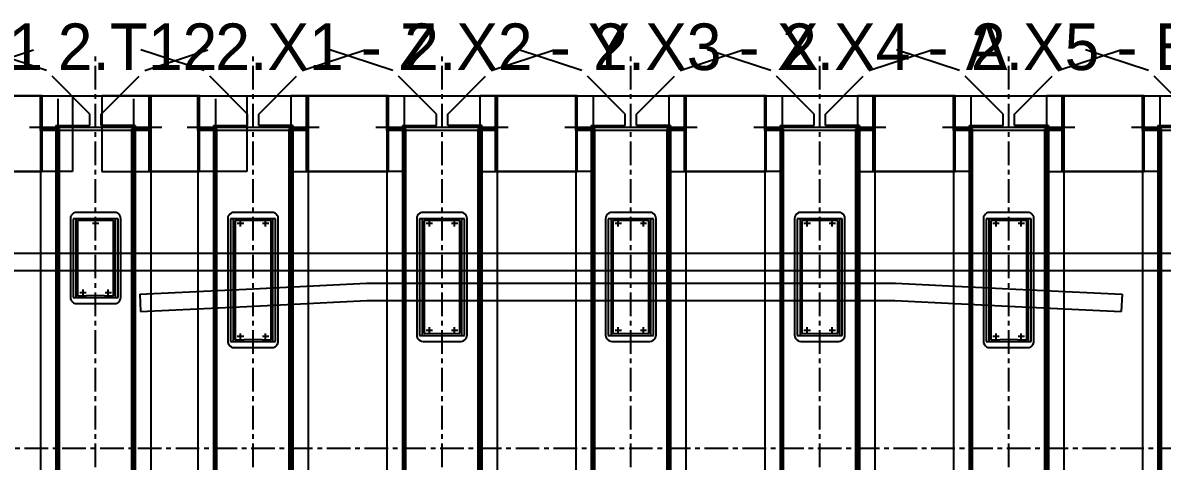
# Model space of a CAD drawing. Extents: x -148 to 173, y 20 to 148.
# Drawn here: x 73.3 to 133.6, y 125.1 to 148.3 of the extents above; entities that cross this region are included whole.
import ezdxf

# ---------------------------------------------------------------- set-up
doc = ezdxf.new("R2010")
doc.units = 0
doc.linetypes.add('CENTER', pattern=[2, 1.25, -0.25, 0.25, -0.25])
for name, color, linetype in [('CENTLINE', 6, 'CENTER'), ('CHBASE', 11, 'CONTINUOUS'), ('CHBOLTBO', 31, 'CONTINUOUS'), ('CHSOCKET', 9, 'CONTINUOUS'), ('KERFSOCK', 5, 'CONTINUOUS'), ('KERFTIMB', 3, 'CONTINUOUS'), ('RAILS', 7, 'CONTINUOUS'), ('TIMBCENT', 4, 'CENTER'), ('TIMBFLNG', 8, 'CONTINUOUS'), ('TIMBNUMB', 3, 'CONTINUOUS'), ('TIMBOUTL', 14, 'CONTINUOUS'), ('TIMBWEBS', 8, 'CONTINUOUS')]:
    doc.layers.add(name, color=color, linetype=linetype)

msp = doc.modelspace()

# ---------------------------------------------------------------- linework, layer by layer
at = {"layer": 'CENTLINE'}
for p, q in [((69.35, 125.75), (75.35, 125.75)), ((75.35, 125.75), (81.35, 125.75)), ((81.35, 125.75), (87.35, 125.75)), ((87.35, 125.75), (93.35, 125.75)), ((93.35, 125.75), (99.35, 125.75)), ((99.35, 125.75), (105.35, 125.75)), ((105.35, 125.75), (111.35, 125.75)), ((111.35, 125.75), (117.35, 125.75)), ((117.35, 125.75), (123.35, 125.75)), ((123.35, 125.75), (129.35, 125.75)), ((129.35, 125.75), (135.35, 125.75))]:
    msp.add_line(p, q, dxfattribs=at)
at = {"layer": 'CHBASE'}
for p, q in [((75.88, 138.15), (75.82, 138.08)), ((75.95, 138.2), (75.88, 138.15)), ((76.03, 138.23), (75.95, 138.2)), ((76.11, 138.24), (76.03, 138.23)), ((78.11, 138.24), (76.11, 138.24)), ((78.2, 138.23), (78.11, 138.24)), ((78.28, 138.2), (78.2, 138.23)), ((78.35, 138.15), (78.28, 138.2)), ((78.4, 138.08), (78.35, 138.15)), ((84.21, 138.15), (84.16, 138.08)), ((84.28, 138.2), (84.21, 138.15)), ((84.36, 138.23), (84.28, 138.2)), ((84.45, 138.24), (84.36, 138.23)), ((86.45, 138.24), (84.45, 138.24)), ((86.53, 138.23), (86.45, 138.24)), ((86.61, 138.2), (86.53, 138.23)), ((86.68, 138.15), (86.61, 138.2)), ((86.73, 138.08), (86.68, 138.15)), ((94.21, 138.15), (94.16, 138.08)), ((94.28, 138.2), (94.21, 138.15)), ((94.36, 138.23), (94.28, 138.2)), ((94.45, 138.24), (94.36, 138.23)), ((96.45, 138.24), (94.45, 138.24)), ((96.53, 138.23), (96.45, 138.24)), ((96.61, 138.2), (96.53, 138.23)), ((96.68, 138.15), (96.61, 138.2)), ((96.73, 138.08), (96.68, 138.15)), ((104.21, 138.15), (104.16, 138.08)), ((104.28, 138.2), (104.21, 138.15)), ((104.36, 138.23), (104.28, 138.2)), ((104.45, 138.24), (104.36, 138.23)), ((106.45, 138.24), (104.45, 138.24)), ((106.53, 138.23), (106.45, 138.24)), ((106.61, 138.2), (106.53, 138.23)), ((106.68, 138.15), (106.61, 138.2)), ((106.73, 138.08), (106.68, 138.15)), ((114.21, 138.15), (114.16, 138.08)), ((114.28, 138.2), (114.21, 138.15)), ((114.36, 138.23), (114.28, 138.2)), ((114.45, 138.24), (114.36, 138.23)), ((116.45, 138.24), (114.45, 138.24)), ((116.53, 138.23), (116.45, 138.24)), ((116.61, 138.2), (116.53, 138.23)), ((116.68, 138.15), (116.61, 138.2)), ((116.73, 138.08), (116.68, 138.15)), ((124.21, 138.15), (124.16, 138.08)), ((124.28, 138.2), (124.21, 138.15)), ((124.36, 138.23), (124.28, 138.2)), ((124.45, 138.24), (124.36, 138.23)), ((126.45, 138.24), (124.45, 138.24)), ((126.53, 138.23), (126.45, 138.24)), ((126.61, 138.2), (126.53, 138.23)), ((126.68, 138.15), (126.61, 138.2)), ((126.73, 138.08), (126.68, 138.15)), ((75.79, 138), (75.78, 137.91)), ((75.78, 137.91), (75.78, 133.74)), ((75.82, 138.08), (75.79, 138)), ((78.43, 138), (78.4, 138.08)), ((78.45, 137.91), (78.43, 138)), ((78.45, 133.74), (78.45, 137.91)), ((84.12, 138), (84.11, 137.91)), ((84.11, 137.91), (84.11, 131.41)), ((84.16, 138.08), (84.12, 138)), ((86.77, 138), (86.73, 138.08)), ((86.78, 137.91), (86.77, 138)), ((86.78, 131.41), (86.78, 137.91)), ((94.12, 138), (94.11, 137.91)), ((94.11, 137.91), (94.11, 131.74)), ((94.16, 138.08), (94.12, 138)), ((96.77, 138), (96.73, 138.08)), ((96.78, 137.91), (96.77, 138)), ((96.78, 131.74), (96.78, 137.91)), ((104.12, 138), (104.11, 137.91)), ((104.11, 137.91), (104.11, 131.74)), ((104.16, 138.08), (104.12, 138)), ((106.77, 138), (106.73, 138.08)), ((106.78, 137.91), (106.77, 138)), ((106.78, 131.74), (106.78, 137.91)), ((114.12, 138), (114.11, 137.91)), ((114.11, 137.91), (114.11, 131.74)), ((114.16, 138.08), (114.12, 138)), ((116.77, 138), (116.73, 138.08)), ((116.78, 137.91), (116.77, 138)), ((116.78, 131.74), (116.78, 137.91)), ((124.12, 138), (124.11, 137.91)), ((124.11, 137.91), (124.11, 131.41)), ((124.16, 138.08), (124.12, 138)), ((126.77, 138), (126.73, 138.08)), ((126.78, 137.91), (126.77, 138)), ((126.78, 131.41), (126.78, 137.91)), ((75.78, 133.74), (75.79, 133.66)), ((75.79, 133.66), (75.82, 133.58)), ((75.82, 133.58), (75.88, 133.51)), ((75.88, 133.51), (75.95, 133.46)), ((75.95, 133.46), (76.03, 133.42)), ((76.03, 133.42), (76.11, 133.41)), ((76.11, 133.41), (78.11, 133.41)), ((78.11, 133.41), (78.2, 133.42)), ((78.2, 133.42), (78.28, 133.46)), ((78.28, 133.46), (78.35, 133.51)), ((78.35, 133.51), (78.4, 133.58)), ((78.4, 133.58), (78.43, 133.66)), ((78.43, 133.66), (78.45, 133.74)), ((94.11, 131.74), (94.12, 131.66)), ((94.12, 131.66), (94.16, 131.57)), ((94.16, 131.57), (94.21, 131.51)), ((94.21, 131.51), (94.28, 131.45)), ((96.61, 131.45), (96.68, 131.51)), ((96.68, 131.51), (96.73, 131.57)), ((96.73, 131.57), (96.77, 131.66)), ((96.77, 131.66), (96.78, 131.74)), ((104.11, 131.74), (104.12, 131.66)), ((104.12, 131.66), (104.16, 131.57)), ((104.16, 131.57), (104.21, 131.51)), ((104.21, 131.51), (104.28, 131.45)), ((106.61, 131.45), (106.68, 131.51)), ((106.68, 131.51), (106.73, 131.57)), ((106.73, 131.57), (106.77, 131.66)), ((106.77, 131.66), (106.78, 131.74)), ((114.11, 131.74), (114.12, 131.66)), ((114.12, 131.66), (114.16, 131.57)), ((114.16, 131.57), (114.21, 131.51)), ((114.21, 131.51), (114.28, 131.45)), ((116.61, 131.45), (116.68, 131.51)), ((116.68, 131.51), (116.73, 131.57)), ((116.73, 131.57), (116.77, 131.66)), ((116.77, 131.66), (116.78, 131.74)), ((84.11, 131.41), (84.12, 131.33)), ((84.12, 131.33), (84.16, 131.25)), ((84.16, 131.25), (84.21, 131.18)), ((84.21, 131.18), (84.28, 131.12)), ((84.28, 131.12), (84.36, 131.09)), ((84.36, 131.09), (84.45, 131.08)), ((84.45, 131.08), (86.45, 131.08)), ((86.45, 131.08), (86.53, 131.09)), ((86.53, 131.09), (86.61, 131.12)), ((86.61, 131.12), (86.68, 131.18)), ((86.68, 131.18), (86.73, 131.25)), ((86.73, 131.25), (86.77, 131.33)), ((86.77, 131.33), (86.78, 131.41)), ((94.28, 131.45), (94.36, 131.42)), ((94.36, 131.42), (94.45, 131.41)), ((94.45, 131.41), (96.45, 131.41)), ((96.45, 131.41), (96.53, 131.42)), ((96.53, 131.42), (96.61, 131.45)), ((104.28, 131.45), (104.36, 131.42)), ((104.36, 131.42), (104.45, 131.41)), ((104.45, 131.41), (106.45, 131.41)), ((106.45, 131.41), (106.53, 131.42)), ((106.53, 131.42), (106.61, 131.45)), ((114.28, 131.45), (114.36, 131.42)), ((114.36, 131.42), (114.45, 131.41)), ((114.45, 131.41), (116.45, 131.41)), ((116.45, 131.41), (116.53, 131.42)), ((116.53, 131.42), (116.61, 131.45)), ((124.11, 131.41), (124.12, 131.33)), ((124.12, 131.33), (124.16, 131.25)), ((124.16, 131.25), (124.21, 131.18)), ((124.21, 131.18), (124.28, 131.12)), ((124.28, 131.12), (124.36, 131.09)), ((124.36, 131.09), (124.45, 131.08)), ((124.45, 131.08), (126.45, 131.08)), ((126.45, 131.08), (126.53, 131.09)), ((126.53, 131.09), (126.61, 131.12)), ((126.61, 131.12), (126.68, 131.18)), ((126.68, 131.18), (126.73, 131.25)), ((126.73, 131.25), (126.77, 131.33)), ((126.77, 131.33), (126.78, 131.41))]:
    msp.add_line(p, q, dxfattribs=at)
at = {"layer": 'CHBOLTBO'}
for p, q in [((77.28, 137.66), (76.95, 137.66)), ((77.11, 137.49), (77.11, 137.83)), ((84.95, 137.66), (84.61, 137.66)), ((84.78, 137.49), (84.78, 137.83)), ((86.28, 137.66), (85.95, 137.66)), ((86.11, 137.49), (86.11, 137.83)), ((94.95, 137.66), (94.61, 137.66)), ((94.78, 137.49), (94.78, 137.83)), ((96.28, 137.66), (95.95, 137.66)), ((96.11, 137.49), (96.11, 137.83)), ((104.95, 137.66), (104.61, 137.66)), ((104.78, 137.49), (104.78, 137.83)), ((106.28, 137.66), (105.95, 137.66)), ((106.11, 137.49), (106.11, 137.83)), ((114.95, 137.66), (114.61, 137.66)), ((114.78, 137.49), (114.78, 137.83)), ((116.28, 137.66), (115.95, 137.66)), ((116.11, 137.49), (116.11, 137.83)), ((124.95, 137.66), (124.61, 137.66)), ((124.78, 137.49), (124.78, 137.83)), ((126.28, 137.66), (125.95, 137.66)), ((126.11, 137.49), (126.11, 137.83)), ((76.61, 133.99), (76.28, 133.99)), ((76.45, 133.83), (76.45, 134.16)), ((77.95, 133.99), (77.61, 133.99)), ((77.78, 133.83), (77.78, 134.16)), ((94.78, 131.82), (94.78, 132.16)), ((96.11, 131.82), (96.11, 132.16)), ((104.78, 131.82), (104.78, 132.16)), ((106.11, 131.82), (106.11, 132.16)), ((114.78, 131.82), (114.78, 132.16)), ((116.11, 131.82), (116.11, 132.16)), ((84.95, 131.66), (84.61, 131.66)), ((84.78, 131.5), (84.78, 131.83)), ((86.28, 131.66), (85.95, 131.66)), ((86.11, 131.5), (86.11, 131.83)), ((94.95, 131.99), (94.61, 131.99)), ((96.28, 131.99), (95.95, 131.99)), ((104.95, 131.99), (104.61, 131.99)), ((106.28, 131.99), (105.95, 131.99)), ((114.95, 131.99), (114.61, 131.99)), ((116.28, 131.99), (115.95, 131.99)), ((124.95, 131.66), (124.61, 131.66)), ((124.78, 131.5), (124.78, 131.83)), ((126.28, 131.66), (125.95, 131.66)), ((126.11, 131.5), (126.11, 131.83))]:
    msp.add_line(p, q, dxfattribs=at)
at = {"layer": 'CHSOCKET'}
for p, q in [((75.92, 137.91), (75.92, 133.73)), ((78.31, 137.91), (75.92, 137.91)), ((76.06, 137.91), (76.06, 133.73)), ((78.16, 137.91), (76.06, 137.91)), ((78.16, 133.73), (78.16, 137.91)), ((78.31, 133.73), (78.31, 137.91)), ((84.25, 137.91), (84.25, 131.4)), ((86.64, 137.91), (84.25, 137.91)), ((84.4, 137.91), (84.4, 131.4)), ((86.5, 137.91), (84.4, 137.91)), ((86.5, 131.4), (86.5, 137.91)), ((86.64, 131.4), (86.64, 137.91)), ((94.25, 137.91), (94.25, 131.73)), ((96.64, 137.91), (94.25, 137.91)), ((94.4, 137.91), (94.4, 131.73)), ((96.5, 137.91), (94.4, 137.91)), ((96.5, 131.73), (96.5, 137.91)), ((96.64, 131.73), (96.64, 137.91)), ((104.25, 137.91), (104.25, 131.73)), ((106.64, 137.91), (104.25, 137.91)), ((104.4, 137.91), (104.4, 131.73)), ((106.5, 137.91), (104.4, 137.91)), ((106.5, 131.73), (106.5, 137.91)), ((106.64, 131.73), (106.64, 137.91)), ((114.25, 137.91), (114.25, 131.73)), ((116.64, 137.91), (114.25, 137.91)), ((114.4, 137.91), (114.4, 131.73)), ((116.5, 137.91), (114.4, 137.91)), ((116.5, 131.73), (116.5, 137.91)), ((116.64, 131.73), (116.64, 137.91)), ((124.25, 137.91), (124.25, 131.4)), ((126.64, 137.91), (124.25, 137.91)), ((124.4, 137.91), (124.4, 131.4)), ((126.5, 137.91), (124.4, 137.91)), ((126.5, 131.4), (126.5, 137.91)), ((126.64, 131.4), (126.64, 137.91)), ((75.92, 133.73), (78.31, 133.73)), ((76.06, 133.73), (78.16, 133.73)), ((94.25, 131.73), (96.64, 131.73)), ((94.4, 131.73), (96.5, 131.73)), ((104.25, 131.73), (106.64, 131.73)), ((104.4, 131.73), (106.5, 131.73)), ((114.25, 131.73), (116.64, 131.73)), ((114.4, 131.73), (116.5, 131.73)), ((84.25, 131.4), (86.64, 131.4)), ((84.4, 131.4), (86.5, 131.4)), ((124.25, 131.4), (126.64, 131.4)), ((124.4, 131.4), (126.5, 131.4))]:
    msp.add_line(p, q, dxfattribs=at)
at = {"layer": 'KERFSOCK'}
for p, q in [((76.16, 137.81), (76.16, 133.83)), ((77.11, 137.79), (76.16, 137.81)), ((78.06, 137.81), (77.11, 137.79)), ((78.06, 133.83), (78.06, 137.81)), ((84.5, 137.81), (84.5, 131.5)), ((85.45, 137.79), (84.5, 137.81)), ((86.4, 137.81), (85.45, 137.79)), ((86.4, 131.5), (86.4, 137.81)), ((94.5, 137.81), (94.5, 131.83)), ((95.45, 137.79), (94.5, 137.81)), ((96.4, 137.81), (95.45, 137.79)), ((96.4, 131.83), (96.4, 137.81)), ((104.5, 137.81), (104.5, 131.83)), ((105.45, 137.79), (104.5, 137.81)), ((106.4, 137.81), (105.45, 137.79)), ((106.4, 131.83), (106.4, 137.81)), ((114.5, 137.81), (114.5, 131.83)), ((115.45, 137.79), (114.5, 137.81)), ((116.4, 137.81), (115.45, 137.79)), ((116.4, 131.83), (116.4, 137.81)), ((124.5, 137.81), (124.5, 131.5)), ((125.45, 137.79), (124.5, 137.81)), ((126.4, 137.81), (125.45, 137.79)), ((126.4, 131.5), (126.4, 137.81)), ((76.16, 133.83), (77.11, 133.86)), ((77.11, 133.86), (78.06, 133.83)), ((84.5, 131.5), (85.45, 131.52)), ((85.45, 131.52), (86.4, 131.5)), ((94.5, 131.83), (95.45, 131.85)), ((95.45, 131.85), (96.4, 131.83)), ((104.5, 131.83), (105.45, 131.85)), ((105.45, 131.85), (106.4, 131.83)), ((114.5, 131.83), (115.45, 131.85)), ((115.45, 131.85), (116.4, 131.83)), ((124.5, 131.5), (125.45, 131.52)), ((125.45, 131.52), (126.4, 131.5))]:
    msp.add_line(p, q, dxfattribs=at)
at = {"layer": 'KERFTIMB'}
for p, q in [((70.49, 145.75), (73.82, 146.86)), ((74.51, 145.75), (71.18, 146.86)), ((82.85, 145.75), (79.51, 146.86)), ((79.71, 145.75), (83.05, 146.86)), ((88.05, 145.75), (91.38, 146.86)), ((92.85, 145.75), (89.51, 146.86)), ((98.05, 145.75), (101.38, 146.86)), ((102.85, 145.75), (99.51, 146.86)), ((108.05, 145.75), (111.38, 146.86)), ((112.85, 145.75), (109.51, 146.86)), ((118.05, 145.75), (121.38, 146.86)), ((122.85, 145.75), (119.51, 146.86)), ((128.05, 145.75), (131.38, 146.86)), ((132.85, 145.75), (129.51, 146.86)), ((76.81, 143.45), (74.81, 145.45)), ((77.41, 143.45), (79.41, 145.45)), ((85.15, 143.45), (83.15, 145.45)), ((85.75, 143.45), (87.75, 145.45)), ((95.15, 143.45), (93.15, 145.45)), ((95.75, 143.45), (97.75, 145.45)), ((105.15, 143.45), (103.15, 145.45)), ((105.75, 143.45), (107.75, 145.45)), ((115.15, 143.45), (113.15, 145.45)), ((115.75, 143.45), (117.75, 145.45)), ((125.15, 143.45), (123.15, 145.45)), ((125.75, 143.45), (127.75, 145.45)), ((135.15, 143.45), (133.15, 145.45)), ((76.81, 142.85), (76.81, 143.45)), ((77.41, 142.85), (77.41, 143.45)), ((85.15, 142.85), (85.15, 143.45)), ((85.75, 142.85), (85.75, 143.45)), ((95.15, 142.85), (95.15, 143.45)), ((95.75, 142.85), (95.75, 143.45)), ((105.15, 142.85), (105.15, 143.45)), ((105.75, 142.85), (105.75, 143.45)), ((115.15, 142.85), (115.15, 143.45)), ((115.75, 142.85), (115.75, 143.45)), ((125.15, 142.85), (125.15, 143.45)), ((125.75, 142.85), (125.75, 143.45)), ((75.01, 142.85), (76.81, 142.85)), ((75.01, 142.85), (75.01, 94.65)), ((79.21, 142.85), (77.41, 142.85)), ((79.21, 142.85), (79.21, 94.65)), ((83.35, 142.85), (85.15, 142.85)), ((83.35, 142.85), (83.35, 92.65)), ((87.55, 142.85), (85.75, 142.85)), ((87.55, 142.85), (87.55, 92.65)), ((93.35, 142.85), (95.15, 142.85)), ((93.35, 142.85), (93.35, 92.65)), ((97.55, 142.85), (95.75, 142.85)), ((97.55, 142.85), (97.55, 92.65)), ((103.35, 142.85), (105.15, 142.85)), ((103.35, 142.85), (103.35, 90.65)), ((107.55, 142.85), (105.75, 142.85)), ((107.55, 142.85), (107.55, 90.65)), ((113.35, 142.85), (115.15, 142.85)), ((113.35, 142.85), (113.35, 88.65)), ((117.55, 142.85), (115.75, 142.85)), ((117.55, 142.85), (117.55, 88.65)), ((123.35, 142.85), (125.15, 142.85)), ((123.35, 142.85), (123.35, 86.65)), ((127.55, 142.85), (125.75, 142.85)), ((127.55, 142.85), (127.55, 86.65)), ((133.35, 142.85), (135.15, 142.85)), ((133.35, 142.85), (133.35, 86.65))]:
    msp.add_line(p, q, dxfattribs=at)
at = {"layer": 'RAILS'}
for p, q in [((69.35, 136.08), (75.35, 136.08)), ((75.35, 136.08), (81.35, 136.08)), ((81.35, 136.08), (87.35, 136.08)), ((87.35, 136.08), (93.35, 136.08)), ((93.35, 136.08), (99.35, 136.08)), ((99.35, 136.08), (105.35, 136.08)), ((105.35, 136.08), (111.35, 136.08)), ((111.35, 136.08), (117.35, 136.08)), ((117.35, 136.08), (123.35, 136.08)), ((123.35, 136.08), (129.35, 136.08)), ((129.35, 136.08), (135.35, 136.08)), ((69.35, 135.16), (75.35, 135.16)), ((75.35, 135.16), (81.35, 135.16)), ((81.35, 135.16), (87.35, 135.16)), ((87.35, 135.16), (93.35, 135.16)), ((93.35, 135.16), (99.35, 135.16)), ((99.35, 135.16), (105.35, 135.16)), ((105.35, 135.16), (111.35, 135.16)), ((111.35, 135.16), (117.35, 135.16)), ((117.35, 135.16), (123.35, 135.16)), ((123.35, 135.16), (129.35, 135.16)), ((129.35, 135.16), (135.35, 135.16)), ((79.45, 133.91), (85.45, 134.2)), ((79.45, 133.91), (79.49, 132.99)), ((85.45, 134.2), (91.45, 134.49)), ((91.45, 134.49), (91.45, 134.49)), ((91.45, 134.49), (97.45, 134.49)), ((97.45, 134.49), (103.45, 134.49)), ((103.45, 134.49), (109.45, 134.49)), ((109.45, 134.49), (115.45, 134.49)), ((115.45, 134.49), (119.45, 134.49)), ((119.45, 134.49), (119.45, 134.49)), ((119.45, 134.49), (125.45, 134.2)), ((125.45, 134.2), (131.45, 133.91)), ((131.45, 133.91), (131.4, 132.99)), ((85.49, 133.28), (91.47, 133.57)), ((91.47, 133.57), (91.47, 133.57)), ((91.47, 133.57), (97.47, 133.57)), ((97.47, 133.57), (103.47, 133.57)), ((103.47, 133.57), (109.47, 133.57)), ((109.47, 133.57), (115.47, 133.57)), ((115.47, 133.57), (119.42, 133.57)), ((119.42, 133.57), (119.42, 133.57)), ((119.42, 133.57), (125.42, 133.28)), ((79.49, 132.99), (85.49, 133.28)), ((125.42, 133.28), (131.4, 132.99))]:
    msp.add_line(p, q, dxfattribs=at)
at = {"layer": 'TIMBCENT'}
for p, q in [((77.11, 90.75), (77.11, 146.75)), ((85.45, 88.75), (85.45, 146.75)), ((95.45, 88.75), (95.45, 146.75)), ((105.45, 86.75), (105.45, 146.75)), ((115.45, 84.75), (115.45, 146.75)), ((125.45, 82.75), (125.45, 146.75))]:
    msp.add_line(p, q, dxfattribs=at)
at = {"layer": 'TIMBFLNG'}
for p, q in [((74.2, 142.58), (74.2, 144.41)), ((74.2, 144.41), (80.03, 144.41)), ((80.03, 144.41), (80.03, 142.58)), ((82.53, 142.58), (82.53, 144.41)), ((82.53, 144.41), (88.36, 144.41)), ((88.36, 144.41), (88.36, 142.58)), ((92.53, 142.58), (92.53, 144.41)), ((92.53, 144.41), (98.36, 144.41)), ((98.36, 144.41), (98.36, 142.58)), ((102.53, 142.58), (102.53, 144.41)), ((102.53, 144.41), (108.36, 144.41)), ((108.36, 144.41), (108.36, 142.58)), ((112.53, 142.58), (112.53, 144.41)), ((112.53, 144.41), (118.36, 144.41)), ((118.36, 144.41), (118.36, 142.58)), ((122.53, 142.58), (122.53, 144.41)), ((122.53, 144.41), (128.36, 144.41)), ((128.36, 144.41), (128.36, 142.58)), ((132.53, 142.58), (132.53, 144.41)), ((132.53, 144.41), (138.36, 144.41)), ((75.2, 142.66), (74.2, 142.66)), ((74.2, 142.66), (74.2, 94.83)), ((80.03, 142.58), (74.2, 142.58)), ((75.2, 94.83), (75.2, 142.66)), ((79.03, 142.66), (80.03, 142.66)), ((79.03, 94.83), (79.03, 142.66)), ((80.03, 142.66), (80.03, 94.83)), ((83.53, 142.66), (82.53, 142.66)), ((82.53, 142.66), (82.53, 92.83)), ((88.36, 142.58), (82.53, 142.58)), ((83.53, 92.83), (83.53, 142.66)), ((87.36, 142.66), (88.36, 142.66)), ((87.36, 92.83), (87.36, 142.66)), ((88.36, 142.66), (88.36, 92.83)), ((93.53, 142.66), (92.53, 142.66)), ((92.53, 142.66), (92.53, 92.83)), ((98.36, 142.58), (92.53, 142.58)), ((93.53, 92.83), (93.53, 142.66)), ((97.36, 142.66), (98.36, 142.66)), ((97.36, 92.83), (97.36, 142.66)), ((98.36, 142.66), (98.36, 92.83)), ((103.53, 142.66), (102.53, 142.66)), ((102.53, 142.66), (102.53, 90.83)), ((108.36, 142.58), (102.53, 142.58)), ((103.53, 90.83), (103.53, 142.66)), ((107.36, 142.66), (108.36, 142.66)), ((107.36, 90.83), (107.36, 142.66)), ((108.36, 142.66), (108.36, 90.83)), ((113.53, 142.66), (112.53, 142.66)), ((112.53, 142.66), (112.53, 88.83)), ((118.36, 142.58), (112.53, 142.58)), ((113.53, 88.83), (113.53, 142.66)), ((117.36, 142.66), (118.36, 142.66)), ((117.36, 88.83), (117.36, 142.66)), ((118.36, 142.66), (118.36, 88.83)), ((123.53, 142.66), (122.53, 142.66)), ((122.53, 142.66), (122.53, 86.83)), ((128.36, 142.58), (122.53, 142.58)), ((123.53, 86.83), (123.53, 142.66)), ((127.36, 142.66), (128.36, 142.66)), ((127.36, 86.83), (127.36, 142.66)), ((128.36, 142.66), (128.36, 86.83)), ((133.53, 142.66), (132.53, 142.66)), ((132.53, 142.66), (132.53, 86.83)), ((138.36, 142.58), (132.53, 142.58)), ((133.53, 86.83), (133.53, 142.66))]:
    msp.add_line(p, q, dxfattribs=at)
at = {"layer": 'TIMBOUTL'}
for p, q in [((75.11, 144.25), (75.11, 93.25)), ((79.11, 144.25), (79.11, 93.25)), ((83.45, 144.25), (83.45, 91.25)), ((87.45, 144.25), (87.45, 91.25)), ((93.45, 144.25), (93.45, 91.25)), ((97.45, 144.25), (97.45, 91.25)), ((103.45, 144.25), (103.45, 89.25)), ((107.45, 144.25), (107.45, 89.25)), ((113.45, 144.25), (113.45, 87.25)), ((117.45, 144.25), (117.45, 87.25)), ((123.45, 144.25), (123.45, 85.25)), ((127.45, 144.25), (127.45, 85.25)), ((133.45, 144.25), (133.45, 85.25)), ((73.61, 142.75), (80.61, 142.75)), ((81.95, 142.75), (88.95, 142.75)), ((91.95, 142.75), (98.95, 142.75)), ((101.95, 142.75), (108.95, 142.75)), ((111.95, 142.75), (118.95, 142.75)), ((121.95, 142.75), (128.95, 142.75)), ((131.95, 142.75), (138.95, 142.75))]:
    msp.add_line(p, q, dxfattribs=at)
at = {"layer": 'TIMBWEBS'}
for p, q in [((74.28, 144.41), (69.11, 144.41)), ((70.72, 144.41), (75.89, 144.41)), ((74.28, 140.41), (74.28, 144.41)), ((75.89, 144.41), (75.89, 140.41)), ((82.61, 144.41), (77.45, 144.41)), ((77.45, 144.41), (77.45, 140.41)), ((79.95, 144.41), (85.11, 144.41)), ((79.95, 140.41), (79.95, 144.41)), ((82.61, 140.41), (82.61, 144.41)), ((85.11, 144.41), (85.11, 140.41)), ((92.61, 144.41), (87.45, 144.41)), ((87.45, 144.41), (87.45, 140.41)), ((88.28, 144.41), (93.45, 144.41)), ((88.28, 140.41), (88.28, 144.41)), ((92.61, 140.41), (92.61, 144.41)), ((93.45, 144.41), (93.45, 140.41)), ((102.61, 144.41), (97.45, 144.41)), ((97.45, 144.41), (97.45, 140.41)), ((98.28, 144.41), (103.45, 144.41)), ((98.28, 140.41), (98.28, 144.41)), ((102.61, 140.41), (102.61, 144.41)), ((103.45, 144.41), (103.45, 140.41)), ((112.61, 144.41), (107.45, 144.41)), ((107.45, 144.41), (107.45, 140.41)), ((108.28, 144.41), (113.45, 144.41)), ((108.28, 140.41), (108.28, 144.41)), ((112.61, 140.41), (112.61, 144.41)), ((113.45, 144.41), (113.45, 140.41)), ((122.61, 144.41), (117.45, 144.41)), ((117.45, 144.41), (117.45, 140.41)), ((118.28, 144.41), (123.45, 144.41)), ((118.28, 140.41), (118.28, 144.41)), ((122.61, 140.41), (122.61, 144.41)), ((123.45, 144.41), (123.45, 140.41)), ((132.61, 144.41), (127.45, 144.41)), ((127.45, 144.41), (127.45, 140.41)), ((128.28, 144.41), (133.45, 144.41)), ((128.28, 140.41), (128.28, 144.41)), ((132.61, 140.41), (132.61, 144.41)), ((133.45, 144.41), (133.45, 140.41)), ((69.11, 140.41), (74.28, 140.41)), ((75.89, 140.41), (70.72, 140.41)), ((77.45, 140.41), (82.61, 140.41)), ((85.11, 140.41), (79.95, 140.41)), ((87.45, 140.41), (92.61, 140.41)), ((93.45, 140.41), (88.28, 140.41)), ((97.45, 140.41), (102.61, 140.41)), ((103.45, 140.41), (98.28, 140.41)), ((107.45, 140.41), (112.61, 140.41)), ((113.45, 140.41), (108.28, 140.41)), ((117.45, 140.41), (122.61, 140.41)), ((123.45, 140.41), (118.28, 140.41)), ((127.45, 140.41), (132.61, 140.41)), ((133.45, 140.41), (128.28, 140.41))]:
    msp.add_line(p, q, dxfattribs=at)

# ---------------------------------------------------------------- texts
at = {"layer": 'TIMBNUMB'}
for s, p in [('2.T11', (65.89, 145.781)), ('2.T12', (75.11, 145.781)), ('2.X1 - Z', (83.45, 145.781)), ('2.X2 - Y', (93.45, 145.781)), ('2.X3 - X', (103.45, 145.781)), ('2.X4 - A', (113.45, 145.781)), ('2.X5 - B', (123.45, 145.781))]:
    msp.add_text(s, height=2.4694, dxfattribs=at).set_placement(p)

doc.saveas('drawing.dxf')
